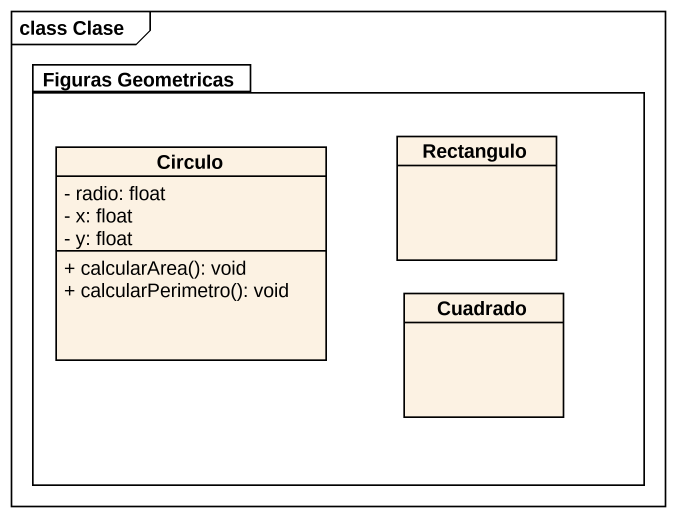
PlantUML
@startuml
mainframe class Clase
hide circle
hide empty members
skinparam classAttributeIconSize 0
package "Figuras Geometricas" as Figuras_Geometricas {
  class Circulo {
    - radio: float
    - x: float
    - y: float
    + calcularArea(): void
    + calcularPerimetro(): void
  }
  class Rectangulo
  class Cuadrado
}
@enduml
